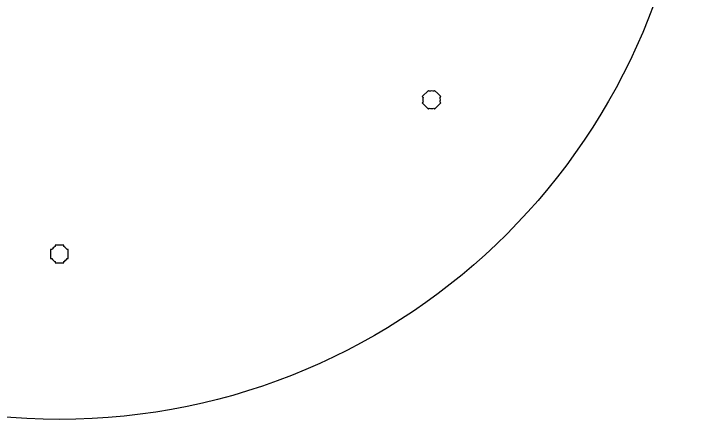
# Model space of a CAD drawing. Extents: x -592 to 382, y -405 to 108.
# Drawn here: x -390.7 to -158.5, y -365 to -226.3 of the extents above; entities that cross this region are included whole.
import ezdxf

# ---------------------------------------------------------------- set-up
doc = ezdxf.new("R2010")
doc.units = 0
doc.header["$MEASUREMENT"] = 0
doc.layers.add('LAYER_1', color=7, linetype='CONTINUOUS')

msp = doc.modelspace()

# ---------------------------------------------------------------- linework, layer by layer
at = {"layer": 'LAYER_1'}
msp.add_ellipse((-375, -148.5), major_axis=(0, 216.5), ratio=1, dxfattribs=at)
for points in [[(-250.9031, -256.8393), (-250.9031, -256.8393), (-250.6188, -256.5551), (-250.6188, -256.5551), (-250.6188, -256.5551), (-250.7545, -256.047), (-250.7543, -255.5104), (-250.6187, -255.0024), (-250.6187, -255.0024), (-250.6187, -255.0024), (-250.9031, -254.718), (-250.9031, -254.718), (-250.9031, -254.718), (-250.9031, -254.718), (-248.7817, -252.5967), (-248.7817, -252.5967), (-248.7817, -252.5967), (-248.7817, -252.5967), (-248.4975, -252.8809), (-248.4975, -252.8809), (-248.4975, -252.8809), (-247.9894, -252.7451), (-247.4524, -252.7448), (-246.9441, -252.8804), (-246.9441, -252.8804), (-246.9441, -252.8804), (-246.6604, -252.5967), (-246.6604, -252.5967), (-246.6604, -252.5967), (-246.6604, -252.5967), (-245.6321, -253.6249), (-245.6321, -253.6249), (-245.6321, -253.6249), (-245.6321, -253.6249), (-245.5988, -253.6574), (-245.5988, -253.6574), (-245.5988, -253.6574), (-245.5988, -253.6574), (-245.5664, -253.6906), (-245.5664, -253.6906), (-245.5664, -253.6906), (-245.5664, -253.6906), (-244.5391, -254.718), (-244.5391, -254.718), (-244.5391, -254.718), (-244.5391, -254.718), (-244.8224, -255.0013), (-244.8224, -255.0013), (-244.8224, -255.0013), (-244.6865, -255.5099), (-244.6865, -256.0474), (-244.8224, -256.556), (-244.8224, -256.556), (-244.8224, -256.556), (-244.5391, -256.8393), (-244.5391, -256.8393), (-244.5391, -256.8393), (-244.5391, -256.8393), (-245.5522, -257.8525), (-245.5522, -257.8525), (-245.5522, -257.8525), (-245.5522, -257.8525), (-245.5988, -257.9002), (-245.5988, -257.9002), (-245.5988, -257.9002), (-245.5988, -257.9002), (-245.6466, -257.9469), (-245.6466, -257.9469), (-245.6466, -257.9469), (-245.6466, -257.9469), (-246.6604, -258.9606), (-246.6604, -258.9606), (-246.6604, -258.9606), (-246.6604, -258.9606), (-246.944, -258.6771), (-246.944, -258.6771), (-246.944, -258.6771), (-247.4524, -258.8127), (-247.9896, -258.8126), (-248.4978, -258.6767), (-248.4978, -258.6767), (-248.4978, -258.6767), (-248.7817, -258.9606), (-248.7817, -258.9606), (-248.7817, -258.9606), (-248.7817, -258.9606), (-250.9031, -256.8393), (-250.9031, -256.8393)], [(-378.0001, -306.9991), (-378.0001, -306.9991), (-377.5981, -306.9991), (-377.5981, -306.9991), (-377.5981, -306.9991), (-377.3348, -306.5439), (-376.9552, -306.1646), (-376.5001, -305.9013), (-376.5001, -305.9013), (-376.5001, -305.9013), (-376.5001, -305.4991), (-376.5001, -305.4991), (-376.5001, -305.4991), (-376.5001, -305.4991), (-373.5001, -305.4991), (-373.5001, -305.4991), (-373.5001, -305.4991), (-373.5001, -305.4991), (-373.5001, -305.901), (-373.5001, -305.901), (-373.5001, -305.901), (-373.0448, -306.1643), (-372.6649, -306.5438), (-372.4013, -306.9991), (-372.4013, -306.9991), (-372.4013, -306.9991), (-372.0001, -306.9991), (-372.0001, -306.9991), (-372.0001, -306.9991), (-372.0001, -306.9991), (-372.0001, -308.4533), (-372.0001, -308.4533), (-372.0001, -308.4533), (-372.0001, -308.4533), (-371.9995, -308.4998), (-371.9995, -308.4998), (-371.9995, -308.4998), (-371.9995, -308.4998), (-372.0001, -308.5462), (-372.0001, -308.5462), (-372.0001, -308.5462), (-372.0001, -308.5462), (-372.0001, -309.9991), (-372.0001, -309.9991), (-372.0001, -309.9991), (-372.0001, -309.9991), (-372.4008, -309.9991), (-372.4008, -309.9991), (-372.4008, -309.9991), (-372.6643, -310.4548), (-373.0443, -310.8349), (-373.5001, -311.0985), (-373.5001, -311.0985), (-373.5001, -311.0985), (-373.5001, -311.4991), (-373.5001, -311.4991), (-373.5001, -311.4991), (-373.5001, -311.4991), (-374.9329, -311.4991), (-374.9329, -311.4991), (-374.9329, -311.4991), (-374.9329, -311.4991), (-374.9996, -311.4999), (-374.9996, -311.4999), (-374.9996, -311.4999), (-374.9996, -311.4999), (-375.0664, -311.4991), (-375.0664, -311.4991), (-375.0664, -311.4991), (-375.0664, -311.4991), (-376.5001, -311.4991), (-376.5001, -311.4991), (-376.5001, -311.4991), (-376.5001, -311.4991), (-376.5001, -311.0981), (-376.5001, -311.0981), (-376.5001, -311.0981), (-376.9555, -310.8345), (-377.3353, -310.4546), (-377.5986, -309.9991), (-377.5986, -309.9991), (-377.5986, -309.9991), (-378.0001, -309.9991), (-378.0001, -309.9991), (-378.0001, -309.9991), (-378.0001, -309.9991), (-378.0001, -306.9991), (-378.0001, -306.9991)]]:
    msp.add_open_spline(points, degree=3, knots=[0, 0, 0, 0, 0.04545455, 0.04545455, 0.04545455, 0.04545455, 0.09090909, 0.09090909, 0.09090909, 0.09090909, 0.13636364, 0.13636364, 0.13636364, 0.13636364, 0.18181818, 0.18181818, 0.18181818, 0.18181818, 0.22727273, 0.22727273, 0.22727273, 0.22727273, 0.27272727, 0.27272727, 0.27272727, 0.27272727, 0.31818182, 0.31818182, 0.31818182, 0.31818182, 0.36363636, 0.36363636, 0.36363636, 0.36363636, 0.40909091, 0.40909091, 0.40909091, 0.40909091, 0.45454545, 0.45454545, 0.45454545, 0.45454545, 0.5, 0.5, 0.5, 0.5, 0.54545455, 0.54545455, 0.54545455, 0.54545455, 0.59090909, 0.59090909, 0.59090909, 0.59090909, 0.63636364, 0.63636364, 0.63636364, 0.63636364, 0.68181818, 0.68181818, 0.68181818, 0.68181818, 0.72727273, 0.72727273, 0.72727273, 0.72727273, 0.77272727, 0.77272727, 0.77272727, 0.77272727, 0.81818182, 0.81818182, 0.81818182, 0.81818182, 0.86363636, 0.86363636, 0.86363636, 0.86363636, 0.90909091, 0.90909091, 0.90909091, 0.90909091, 0.95454545, 0.95454545, 0.95454545, 0.95454545, 1, 1, 1, 1], dxfattribs=at)

doc.saveas('drawing.dxf')
